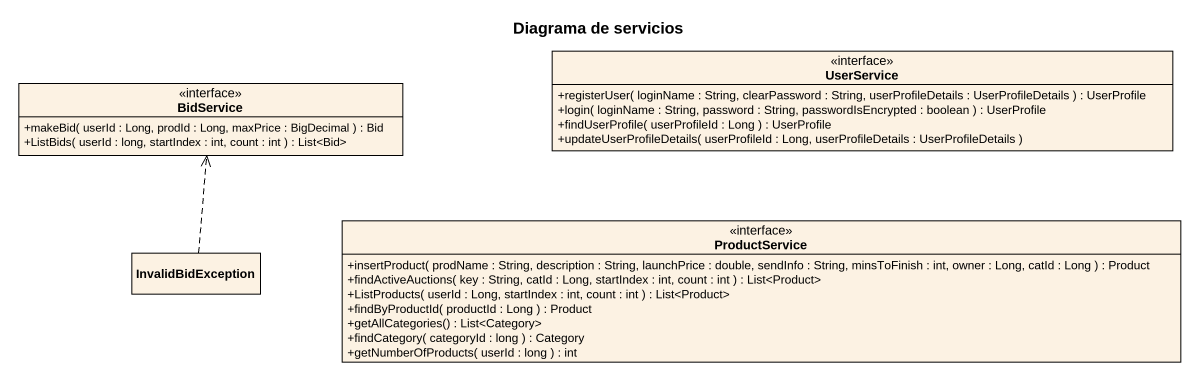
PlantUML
@startuml
title Diagrama de servicios
hide circle
hide empty members
skinparam classAttributeIconSize 0
interface BidService {
  +makeBid( userId : Long, prodId : Long, maxPrice : BigDecimal ) : Bid
  +ListBids( userId : long, startIndex : int, count : int ) : List<Bid>
}
interface UserService {
  +registerUser( loginName : String, clearPassword : String, userProfileDetails : UserProfileDetails ) : UserProfile
  +login( loginName : String, password : String, passwordIsEncrypted : boolean ) : UserProfile
  +findUserProfile( userProfileId : Long ) : UserProfile
  +updateUserProfileDetails( userProfileId : Long, userProfileDetails : UserProfileDetails )
}
interface ProductService {
  +insertProduct( prodName : String, description : String, launchPrice : double, sendInfo : String, minsToFinish : int, owner : Long, catId : Long ) : Product
  +findActiveAuctions( key : String, catId : Long, startIndex : int, count : int ) : List<Product>
  +ListProducts( userId : Long, startIndex : int, count : int ) : List<Product>
  +findByProductId( productId : Long ) : Product
  +getAllCategories() : List<Category>
  +findCategory( categoryId : long ) : Category
  +getNumberOfProducts( userId : long ) : int
}
class InvalidBidException
InvalidBidException .up.> BidService
@enduml
